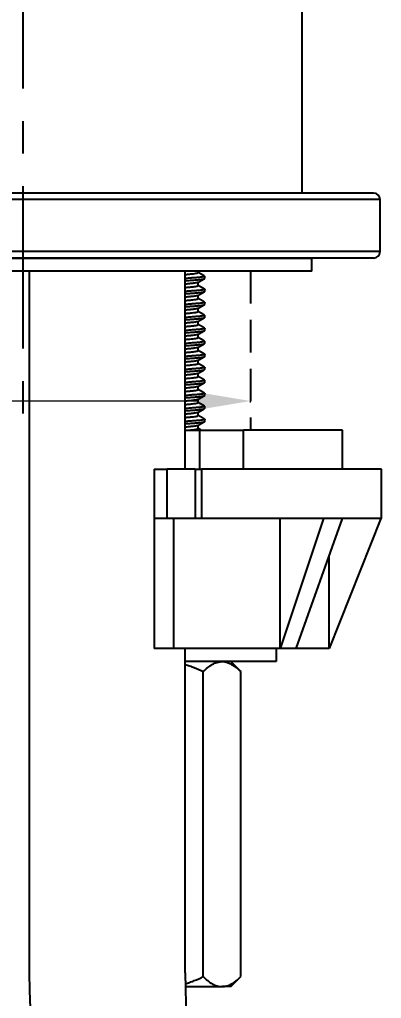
# Model space of a CAD drawing. Extents: x 0 to 790, y 0 to 579.
# Drawn here: x 202.8 to 230.7, y 216.6 to 291.9 of the extents above; entities that cross this region are included whole.
import ezdxf

# ---------------------------------------------------------------- set-up
doc = ezdxf.new("R2010")
doc.units = 0
doc.header["$LTSCALE"] = 10
doc.header["$MEASUREMENT"] = 0
doc.header["$PDMODE"] = 3
doc.header["$PDSIZE"] = -10
doc.linetypes.add('CENTER', pattern=[2, 1.25, -0.25, 0.25, -0.25])
doc.linetypes.add('HIDDEN', pattern=[0.375, 0.25, -0.125])
doc.layers.get('0').update_dxf_attribs({"linetype": 'CONTINUOUS'})
doc.layers.get('DEFPOINTS').update_dxf_attribs({"linetype": 'CONTINUOUS'})
doc.layers.add('1', color=7, linetype='CONTINUOUS')
doc.styles.add('Daelim Dimension', font='')
doc.styles.get('Daelim Dimension').set_extended_font_data('나눔고딕')
doc.dimstyles.new('DEFAULT', dxfattribs={"dimscale": 2, "dimtxt": 2, "dimasz": 2, "dimexe": 0, "dimexo": 2, "dimgap": 1, "dimtad": 1, "dimdec": 0, "dimzin": 9, "dimdsep": 46, "dimtxsty": 'Daelim Dimension', "dimcen": 0.5, "dimclrd": 5, "dimclre": 5, "dimclrt": 256, "dimadec": 1, "dimazin": 0, "dimtfac": 1, "dimtdec": 0, "dimtix": 1, "dimtmove": 0, "dimatfit": 3, "dimfxl": 1, "dimtolj": 1, "dimtzin": 1, "dimlwd": 9, "dimlwe": 9, "dimarcsym": 0})

# ---------------------------------------------------------------- blocks, each defined once
blk = doc.blocks.new('*D4')
at = {"color": 5, "lineweight": 9, "ltscale": 0.5, "transparency": 16777216}
for p, q in [((185.602, 262.542), (72.903, 262.542)), ((185.602, 262.418), (185.602, 262.542)), ((216.602, 262.542), (189.602, 262.542)), ((220.602, 262.418), (220.602, 262.542))]:
    blk.add_line(p, q, dxfattribs=at)
at = {"color": 5, "ltscale": 0.5, "transparency": 16777216}
for points in [[(189.602, 263.209), (189.602, 261.876), (185.602, 262.542)], [(216.602, 263.209), (216.602, 261.876), (220.602, 262.542)]]:
    blk.add_solid(points, dxfattribs=at)
at = {"layer": 'DEFPOINTS', "color": 0, "ltscale": 0.5, "transparency": 16777216}
for p in [(185.602, 266.418), (220.602, 266.418), (220.602, 262.542)]:
    blk.add_point(p, dxfattribs=at)
at = {"color": 7, "lineweight": -3, "ltscale": 0.5, "transparency": 16777216, "insert": (117.092, 271.18), "char_height": 10, "attachment_point": 5, "style": 'Daelim Dimension'}
blk.add_mtext('\\A1;설치구멍 %%C35', dxfattribs=at)

msp = doc.modelspace()

# ---------------------------------------------------------------- linework, layer by layer
at = {"lineweight": -3, "ltscale": 0.5}
msp.add_line((180.831, 273.532), (225.331, 273.532), dxfattribs=at)
at = {"color": 7, "linetype": 'HIDDEN', "lineweight": -3}
msp.add_line((220.602, 272.532), (220.602, 260.305), dxfattribs=at)
at = {"layer": '1', "color": 1, "linetype": 'CENTER', "lineweight": -3}
msp.add_line((203.081, 459.075), (203.081, 260.969), dxfattribs=at)
at = {"layer": '1', "color": 7, "linetype": 'Continuous', "lineweight": -3}
for p, q in [((224.581, 278.532), (224.581, 377.159)), ((230.581, 278.032), (175.581, 278.032)), ((230.081, 278.532), (176.081, 278.532)), ((230.581, 274.032), (230.581, 278.032)), ((230.581, 274.032), (175.581, 274.032)), ((230.081, 273.532), (176.081, 273.532)), ((225.331, 272.532), (225.331, 273.532)), ((225.331, 272.532), (180.831, 272.532)), ((203.581, 272.532), (203.581, 218.574)), ((215.581, 257.304), (215.581, 272.531)), ((216.581, 272.428), (216.581, 272.532)), ((217.081, 271.97), (217.081, 272.138)), ((216.581, 271.427), (216.581, 271.673)), ((217.081, 270.971), (217.081, 271.139)), ((216.581, 270.428), (216.581, 270.673)), ((216.581, 269.427), (216.581, 269.673)), ((217.081, 269.971), (217.081, 270.138)), ((217.081, 268.97), (217.081, 269.139)), ((216.581, 268.427), (216.581, 268.673)), ((217.081, 267.971), (217.081, 268.139)), ((216.581, 267.427), (216.581, 267.673)), ((216.581, 266.427), (216.581, 266.673)), ((217.081, 266.97), (217.081, 267.138)), ((217.081, 265.971), (217.081, 266.139)), ((216.581, 265.428), (216.581, 265.673)), ((217.081, 264.971), (217.081, 265.138)), ((216.581, 264.427), (216.581, 264.673)), ((216.581, 263.428), (216.581, 263.673)), ((217.081, 263.97), (217.081, 264.139)), ((217.081, 262.971), (217.081, 263.139)), ((216.581, 262.427), (216.581, 262.673)), ((217.081, 261.97), (217.081, 262.138)), ((216.581, 261.427), (216.581, 261.673)), ((216.581, 260.428), (216.581, 260.673)), ((217.081, 260.971), (217.081, 261.139)), ((215.581, 260.305), (216.681, 260.305)), ((216.681, 260.305), (220.058, 260.305)), ((216.681, 260.305), (216.681, 257.305)), ((227.681, 260.305), (220.058, 260.305)), ((220.058, 257.305), (220.058, 260.305)), ((227.681, 257.305), (227.681, 260.305)), ((213.181, 257.305), (214.181, 257.305)), ((213.181, 257.305), (213.181, 253.505)), ((216.343, 257.305), (214.181, 257.305)), ((214.181, 253.505), (214.181, 257.305)), ((216.343, 257.305), (216.84, 257.305)), ((216.343, 257.305), (216.343, 253.505)), ((230.681, 257.305), (216.84, 257.305)), ((216.84, 257.305), (216.84, 253.505)), ((230.681, 253.505), (230.681, 257.305)), ((213.181, 253.505), (213.181, 243.505)), ((214.181, 253.505), (213.181, 253.505)), ((216.343, 253.505), (214.181, 253.505)), ((214.67, 253.505), (214.67, 243.505)), ((216.84, 253.505), (216.343, 253.505)), ((226.211, 253.505), (216.84, 253.505)), ((222.879, 243.505), (222.879, 253.505)), ((226.212, 253.502), (222.879, 243.505)), ((224.129, 243.505), (227.694, 253.505)), ((227.694, 253.505), (226.231, 253.505)), ((230.641, 253.503), (226.647, 243.505)), ((230.64, 253.505), (227.694, 253.505)), ((230.642, 253.505), (230.64, 253.5)), ((230.681, 253.505), (230.642, 253.505)), ((226.647, 243.505), (226.647, 250.569)), ((214.67, 243.505), (213.181, 243.505)), ((222.879, 243.505), (214.67, 243.505)), ((215.581, 218.574), (215.581, 243.506)), ((222.581, 243.505), (222.581, 242.505)), ((224.129, 243.505), (222.879, 243.505)), ((226.647, 243.505), (224.129, 243.505)), ((222.581, 242.505), (215.58, 242.505)), ((219.854, 241.731), (219.081, 242.505)), ((216.967, 218.278), (216.967, 241.731)), ((219.854, 218.278), (219.854, 241.731)), ((203.581, 218.574), (203.581, 218.547)), ((219.081, 217.505), (219.854, 218.278)), ((215.581, 217.505), (218.411, 217.505)), ((219.081, 217.505), (218.411, 217.505))]:
    msp.add_line(p, q, dxfattribs=at)
for centre, radius, start, end in [((230.081, 278.032), 0.5, 0, 90), ((230.081, 274.032), 0.5, 270, 0), ((280.179, 218.772), 76.598, 180.14846, 212.51241), ((281.085, 218.777), 65.504, 180.17727, 213.6165)]:
    msp.add_arc(centre, radius, start, end, dxfattribs=at)
msp.add_ellipse((203.319, 185.166), major_axis=(24.504, 68.296), ratio=0.178194, start_param=0.117224, end_param=0.118569, dxfattribs=at)
for points, knots in [([(215.585, 271.805), (215.587, 271.806), (215.589, 271.806), (215.626, 271.808), (215.661, 271.81), (215.729, 271.814), (215.83, 271.82), (215.991, 271.83), (216.11, 271.839), (216.225, 271.847), (216.281, 271.851), (216.361, 271.858), (216.387, 271.86), (216.425, 271.864), (216.438, 271.865), (216.463, 271.867), (216.524, 271.873), (216.581, 271.878), (216.709, 271.891), (216.783, 271.9), (216.861, 271.911), (216.876, 271.913), (216.904, 271.917), (216.918, 271.919), (216.956, 271.926), (216.978, 271.93), (217.032, 271.941), (217.056, 271.949), (217.069, 271.956)], [0, 0, 0, 0, 0.002688, 0.002688, 0.044691, 0.044691, 0.086693, 0.170699, 0.254704, 0.254704, 0.338709, 0.338709, 0.380712, 0.380712, 0.401713, 0.401713, 0.422715, 0.50672, 0.50672, 0.67473, 0.67473, 0.716733, 0.716733, 0.758736, 0.758736, 0.842741, 0.842741, 1, 1, 1, 1]), ([(215.6, 272.281), (215.626, 272.283), (215.652, 272.285), (215.729, 272.292), (215.78, 272.296), (215.853, 272.303), (215.877, 272.305), (215.924, 272.309), (215.947, 272.311), (216.06, 272.322), (216.14, 272.33), (216.282, 272.347), (216.344, 272.356), (216.409, 272.367), (216.421, 272.369), (216.444, 272.373), (216.455, 272.375), (216.486, 272.382), (216.504, 272.387), (216.549, 272.4), (216.568, 272.409), (216.578, 272.42), (216.58, 272.423), (216.58, 272.426), (216.581, 272.426), (216.581, 272.427)], [0, 0, 0, 0, 0.043104, 0.043104, 0.132902, 0.132902, 0.177802, 0.177802, 0.222701, 0.222701, 0.402299, 0.402299, 0.581897, 0.581897, 0.626796, 0.626796, 0.671696, 0.671696, 0.761494, 0.761494, 0.941092, 0.941092, 0.985992, 0.985992, 1, 1, 1, 1]), ([(217.081, 272.139), (217.08, 272.131), (217.069, 272.123), (217.041, 272.112), (217.034, 272.11), (217.019, 272.105), (217.01, 272.103), (216.982, 272.096), (216.961, 272.092), (216.887, 272.079), (216.825, 272.07), (216.734, 272.06), (216.715, 272.058), (216.675, 272.054), (216.654, 272.051), (216.59, 272.045), (216.545, 272.041), (216.402, 272.029), (216.297, 272.021), (216.154, 272.01), (216.124, 272.008), (216.064, 272.004), (216.034, 272.001), (215.94, 271.995), (215.876, 271.99), (215.742, 271.981), (215.672, 271.976), (215.6, 271.972)], [0, 0, 0, 0, 0.141792, 0.141792, 0.18066, 0.18066, 0.219528, 0.219528, 0.297265, 0.297265, 0.452737, 0.452737, 0.491605, 0.491605, 0.530473, 0.530473, 0.60821, 0.60821, 0.763682, 0.763682, 0.80255, 0.80255, 0.841418, 0.841418, 0.919154, 0.919154, 1, 1, 1, 1]), ([(216.567, 271.665), (216.558, 271.66), (216.544, 271.654), (216.517, 271.646), (216.509, 271.644), (216.492, 271.64), (216.483, 271.638), (216.453, 271.632), (216.431, 271.627), (216.356, 271.615), (216.295, 271.606), (216.207, 271.595), (216.189, 271.592), (216.151, 271.588), (216.131, 271.586), (216.072, 271.579), (215.988, 271.57), (215.849, 271.556), (215.749, 271.548), (215.67, 271.542), (215.643, 271.539), (215.604, 271.536), (215.592, 271.535), (215.58, 271.535)], [0, 0, 0, 0, 0.132167, 0.132167, 0.181928, 0.181928, 0.231689, 0.231689, 0.331211, 0.331211, 0.530256, 0.530256, 0.580017, 0.580017, 0.629778, 0.629778, 0.7293, 0.828822, 0.928344, 0.928344, 0.978105, 0.978105, 1, 1, 1, 1]), ([(217.071, 271.152), (217.077, 271.148), (217.08, 271.145), (217.081, 271.139), (217.081, 271.137), (217.078, 271.132), (217.076, 271.13), (217.068, 271.124), (217.059, 271.119), (217.024, 271.106), (216.987, 271.097), (216.925, 271.086), (216.912, 271.083), (216.884, 271.079), (216.87, 271.077), (216.824, 271.07), (216.79, 271.066), (216.681, 271.054), (216.597, 271.046), (216.477, 271.035), (216.453, 271.033), (216.402, 271.029), (216.324, 271.023), (216.242, 271.017), (216.07, 271.004), (215.947, 270.995), (215.783, 270.984), (215.749, 270.982), (215.681, 270.977), (215.647, 270.975), (215.604, 270.972), (215.595, 270.972), (215.587, 270.971)], [0, 0, 0, 0, 0.059633, 0.059633, 0.09547, 0.09547, 0.131307, 0.131307, 0.202982, 0.202982, 0.34633, 0.34633, 0.382167, 0.382167, 0.418004, 0.418004, 0.489679, 0.489679, 0.633027, 0.633027, 0.668865, 0.668865, 0.704702, 0.776376, 0.776376, 0.919725, 0.919725, 0.955562, 0.955562, 0.991399, 0.991399, 1, 1, 1, 1]), ([(215.59, 271.28), (215.605, 271.281), (215.648, 271.285), (215.689, 271.288), (215.741, 271.293), (215.766, 271.295), (215.891, 271.306), (215.982, 271.315), (216.106, 271.327), (216.165, 271.333), (216.219, 271.34), (216.254, 271.344), (216.271, 271.346), (216.351, 271.357), (216.405, 271.365), (216.471, 271.379), (216.499, 271.385), (216.522, 271.392), (216.536, 271.397), (216.542, 271.399), (216.57, 271.41), (216.581, 271.419), (216.581, 271.428)], [0, 0, 0, 0, 0.024858, 0.069247, 0.069247, 0.113637, 0.113637, 0.291194, 0.291194, 0.379972, 0.424362, 0.424362, 0.468751, 0.468751, 0.646308, 0.646308, 0.735087, 0.779476, 0.779476, 0.823865, 0.823865, 1, 1, 1, 1]), ([(215.587, 270.806), (215.59, 270.806), (215.593, 270.806), (215.735, 270.814), (215.867, 270.822), (216.022, 270.833), (216.052, 270.835), (216.113, 270.839), (216.142, 270.841), (216.23, 270.847), (216.285, 270.852), (216.444, 270.865), (216.54, 270.874), (216.668, 270.887), (216.708, 270.892), (216.764, 270.898), (216.782, 270.9), (216.816, 270.905), (216.832, 270.907), (216.91, 270.918), (216.96, 270.926), (217.016, 270.938), (217.032, 270.942), (217.051, 270.948), (217.056, 270.95), (217.066, 270.954), (217.069, 270.956), (217.078, 270.962), (217.08, 270.966), (217.081, 270.969)], [0, 0, 0, 0, 0.003713, 0.003713, 0.158416, 0.158416, 0.197091, 0.197091, 0.235767, 0.235767, 0.313118, 0.313118, 0.467821, 0.467821, 0.545172, 0.545172, 0.583848, 0.583848, 0.622524, 0.622524, 0.777226, 0.777226, 0.854577, 0.854577, 0.893253, 0.893253, 0.931929, 0.931929, 1, 1, 1, 1]), ([(216.563, 270.663), (216.559, 270.661), (216.554, 270.658), (216.526, 270.648), (216.493, 270.64), (216.438, 270.629), (216.426, 270.627), (216.402, 270.622), (216.389, 270.62), (216.348, 270.614), (216.318, 270.609), (216.222, 270.596), (216.148, 270.587), (216.044, 270.576), (216.023, 270.574), (215.979, 270.569), (215.956, 270.567), (215.887, 270.56), (215.839, 270.556), (215.726, 270.546), (215.661, 270.541), (215.592, 270.535)], [0, 0, 0, 0, 0.053923, 0.053923, 0.258171, 0.258171, 0.309233, 0.309233, 0.360295, 0.360295, 0.462419, 0.462419, 0.666667, 0.666667, 0.717729, 0.717729, 0.768791, 0.768791, 0.870915, 0.870915, 1, 1, 1, 1]), ([(215.593, 270.28), (215.594, 270.28), (215.594, 270.28), (215.704, 270.29), (215.805, 270.298), (215.945, 270.311), (215.99, 270.316), (216.054, 270.322), (216.075, 270.324), (216.116, 270.328), (216.136, 270.33), (216.231, 270.341), (216.297, 270.349), (216.382, 270.362), (216.408, 270.366), (216.443, 270.373), (216.454, 270.375), (216.475, 270.38), (216.484, 270.382), (216.529, 270.393), (216.554, 270.402), (216.575, 270.416), (216.579, 270.42), (216.581, 270.426), (216.581, 270.427), (216.581, 270.428)], [0, 0, 0, 0, 0.001421, 0.001421, 0.178977, 0.178977, 0.267756, 0.267756, 0.312145, 0.312145, 0.356534, 0.356534, 0.534091, 0.534091, 0.62287, 0.62287, 0.667259, 0.667259, 0.711648, 0.711648, 0.889205, 0.889205, 0.977983, 0.977983, 1, 1, 1, 1]), ([(215.586, 269.805), (215.59, 269.806), (215.595, 269.806), (215.669, 269.81), (215.736, 269.814), (215.836, 269.821), (215.869, 269.823), (215.933, 269.827), (216.028, 269.833), (216.118, 269.839), (216.232, 269.848), (216.288, 269.852), (216.393, 269.861), (216.444, 269.865), (216.504, 269.871), (216.516, 269.872), (216.539, 269.874), (216.551, 269.875), (216.585, 269.879), (216.607, 269.881), (216.714, 269.892), (216.787, 269.901), (216.88, 269.913), (216.908, 269.918), (216.945, 269.924), (216.957, 269.926), (216.979, 269.93), (216.989, 269.932), (217.033, 269.942), (217.057, 269.949), (217.07, 269.957)], [0, 0, 0, 0, 0.005376, 0.005376, 0.089382, 0.089382, 0.131385, 0.131385, 0.173387, 0.257393, 0.257393, 0.341398, 0.341398, 0.425404, 0.425404, 0.446405, 0.446405, 0.467407, 0.467407, 0.509409, 0.509409, 0.67742, 0.67742, 0.761426, 0.761426, 0.803429, 0.803429, 0.845431, 0.845431, 1, 1, 1, 1]), ([(217.081, 270.139), (217.081, 270.135), (217.078, 270.132), (217.071, 270.126), (217.068, 270.124), (217.059, 270.119), (217.054, 270.117), (217.024, 270.106), (216.988, 270.097), (216.915, 270.084), (216.887, 270.079), (216.842, 270.073), (216.826, 270.071), (216.792, 270.067), (216.774, 270.064), (216.682, 270.054), (216.598, 270.046), (216.409, 270.03), (216.304, 270.021), (216.16, 270.011), (216.13, 270.008), (216.07, 270.004), (215.979, 269.997), (215.884, 269.991), (215.744, 269.981), (215.668, 269.976), (215.589, 269.971)], [0, 0, 0, 0, 0.061264, 0.061264, 0.09994, 0.09994, 0.138616, 0.138616, 0.293318, 0.293318, 0.37067, 0.37067, 0.409345, 0.409345, 0.448021, 0.448021, 0.602724, 0.602724, 0.757426, 0.757426, 0.796102, 0.796102, 0.834778, 0.912129, 0.912129, 1, 1, 1, 1]), ([(216.568, 269.665), (216.567, 269.665), (216.566, 269.664), (216.561, 269.662), (216.557, 269.66), (216.546, 269.655), (216.54, 269.653), (216.52, 269.647), (216.505, 269.643), (216.449, 269.63), (216.401, 269.622), (216.328, 269.611), (216.313, 269.609), (216.281, 269.604), (216.265, 269.602), (216.213, 269.595), (216.177, 269.591), (216.061, 269.577), (215.974, 269.568), (215.856, 269.557), (215.831, 269.555), (215.782, 269.551), (215.756, 269.549), (215.685, 269.543), (215.639, 269.539), (215.592, 269.535)], [0, 0, 0, 0, 0.011219, 0.011219, 0.061299, 0.061299, 0.111379, 0.111379, 0.211539, 0.211539, 0.41186, 0.41186, 0.46194, 0.46194, 0.51202, 0.51202, 0.61218, 0.61218, 0.8125, 0.8125, 0.86258, 0.86258, 0.91266, 0.91266, 1, 1, 1, 1]), ([(217.081, 269.139), (217.08, 269.131), (217.07, 269.123), (217.037, 269.111), (217.022, 269.106), (216.995, 269.099), (216.985, 269.097), (216.964, 269.093), (216.952, 269.09), (216.891, 269.079), (216.831, 269.071), (216.722, 269.058), (216.683, 269.054), (216.62, 269.048), (216.598, 269.046), (216.553, 269.042), (216.53, 269.04), (216.411, 269.03), (216.306, 269.022), (216.135, 269.009), (216.076, 269.004), (215.983, 268.998), (215.936, 268.994), (215.888, 268.991), (215.855, 268.989), (215.839, 268.988), (215.746, 268.981), (215.668, 268.976), (215.588, 268.971)], [0, 0, 0, 0, 0.137377, 0.137377, 0.214729, 0.214729, 0.253404, 0.253404, 0.29208, 0.29208, 0.446783, 0.446783, 0.524134, 0.524134, 0.56281, 0.56281, 0.601486, 0.601486, 0.756188, 0.756188, 0.83354, 0.83354, 0.872215, 0.891553, 0.891553, 0.910891, 0.910891, 1, 1, 1, 1]), ([(215.588, 268.806), (215.593, 268.806), (215.599, 268.806), (215.744, 268.815), (215.875, 268.823), (216.06, 268.835), (216.12, 268.839), (216.206, 268.846), (216.235, 268.848), (216.29, 268.852), (216.318, 268.854), (216.451, 268.866), (216.546, 268.875), (216.672, 268.888), (216.712, 268.892), (216.767, 268.899), (216.794, 268.902), (216.819, 268.905), (216.835, 268.907), (216.843, 268.908), (216.913, 268.918), (216.963, 268.926), (217.037, 268.942), (217.061, 268.95), (217.076, 268.961), (217.078, 268.963), (217.08, 268.966), (217.081, 268.968), (217.081, 268.969)], [0, 0, 0, 0, 0.006188, 0.006188, 0.160891, 0.160891, 0.238242, 0.238242, 0.276918, 0.276918, 0.315593, 0.315593, 0.470296, 0.470296, 0.547647, 0.547647, 0.586323, 0.605661, 0.605661, 0.624999, 0.624999, 0.779701, 0.779701, 0.934404, 0.934404, 0.97308, 0.97308, 1, 1, 1, 1]), ([(215.593, 269.28), (215.633, 269.284), (215.673, 269.287), (215.738, 269.293), (215.764, 269.295), (215.814, 269.299), (215.838, 269.302), (215.911, 269.308), (215.956, 269.312), (216.087, 269.325), (216.166, 269.333), (216.252, 269.344), (216.269, 269.346), (216.301, 269.35), (216.317, 269.352), (216.362, 269.359), (216.389, 269.363), (216.462, 269.376), (216.501, 269.385), (216.542, 269.399), (216.554, 269.403), (216.57, 269.412), (216.576, 269.417), (216.58, 269.423), (216.581, 269.425), (216.581, 269.427)], [0, 0, 0, 0, 0.067143, 0.067143, 0.111786, 0.111786, 0.156429, 0.156429, 0.245715, 0.245715, 0.424286, 0.424286, 0.468929, 0.468929, 0.513572, 0.513572, 0.602858, 0.602858, 0.78143, 0.78143, 0.870716, 0.870716, 0.960002, 0.960002, 1, 1, 1, 1]), ([(215.574, 268.279), (215.58, 268.279), (215.586, 268.28), (215.62, 268.283), (215.647, 268.285), (215.726, 268.292), (215.776, 268.296), (215.922, 268.309), (216.012, 268.317), (216.114, 268.328), (216.133, 268.33), (216.172, 268.334), (216.19, 268.336), (216.244, 268.343), (216.278, 268.347), (216.37, 268.36), (216.422, 268.368), (216.474, 268.379), (216.483, 268.382), (216.502, 268.386), (216.51, 268.388), (216.533, 268.395), (216.545, 268.4), (216.572, 268.412), (216.58, 268.42), (216.581, 268.427)], [0, 0, 0, 0, 0.01024, 0.01024, 0.054378, 0.054378, 0.142655, 0.142655, 0.319209, 0.319209, 0.363347, 0.363347, 0.407485, 0.407485, 0.495762, 0.495762, 0.672316, 0.672316, 0.716454, 0.716454, 0.760592, 0.760592, 0.848869, 0.848869, 1, 1, 1, 1]), ([(217.081, 268.139), (217.081, 268.136), (217.079, 268.132), (217.069, 268.124), (217.061, 268.12), (217.026, 268.106), (216.99, 268.097), (216.918, 268.084), (216.891, 268.08), (216.845, 268.073), (216.829, 268.071), (216.795, 268.067), (216.778, 268.065), (216.687, 268.054), (216.604, 268.046), (216.462, 268.034), (216.413, 268.03), (216.347, 268.025), (216.333, 268.024), (216.306, 268.022), (216.293, 268.021), (216.251, 268.017), (216.223, 268.015), (216.08, 268.005), (215.957, 267.996), (215.762, 267.982), (215.695, 267.978), (215.609, 267.972), (215.593, 267.971), (215.577, 267.97)], [0, 0, 0, 0, 0.058495, 0.058495, 0.135466, 0.135466, 0.289407, 0.289407, 0.366378, 0.366378, 0.404863, 0.404863, 0.443348, 0.443348, 0.59729, 0.59729, 0.67426, 0.67426, 0.693503, 0.693503, 0.712745, 0.712745, 0.751231, 0.751231, 0.905172, 0.905172, 0.982143, 0.982143, 1, 1, 1, 1]), ([(216.562, 268.662), (216.551, 268.657), (216.537, 268.652), (216.51, 268.644), (216.501, 268.642), (216.483, 268.638), (216.474, 268.636), (216.442, 268.63), (216.419, 268.625), (216.341, 268.612), (216.279, 268.604), (216.172, 268.59), (216.133, 268.586), (216.072, 268.579), (216.051, 268.577), (216.008, 268.572), (215.986, 268.57), (215.918, 268.563), (215.871, 268.559), (215.774, 268.55), (215.696, 268.544), (215.613, 268.537), (215.583, 268.535)], [0, 0, 0, 0, 0.127452, 0.127452, 0.178514, 0.178514, 0.229576, 0.229576, 0.3317, 0.3317, 0.535948, 0.535948, 0.638072, 0.638072, 0.689135, 0.689135, 0.740197, 0.740197, 0.842321, 0.842321, 0.944445, 1, 1, 1, 1]), ([(216.568, 267.665), (216.565, 267.664), (216.562, 267.662), (216.553, 267.658), (216.548, 267.656), (216.518, 267.646), (216.484, 267.637), (216.415, 267.625), (216.39, 267.62), (216.348, 267.614), (216.333, 267.612), (216.302, 267.607), (216.286, 267.605), (216.204, 267.594), (216.129, 267.585), (216.002, 267.571), (215.958, 267.567), (215.888, 267.56), (215.864, 267.558), (215.815, 267.554), (215.79, 267.551), (215.709, 267.545), (215.652, 267.54), (215.593, 267.536)], [0, 0, 0, 0, 0.039667, 0.039667, 0.089747, 0.089747, 0.290067, 0.290067, 0.390227, 0.390227, 0.440307, 0.440307, 0.490387, 0.490387, 0.690707, 0.690707, 0.790867, 0.790867, 0.840947, 0.840947, 0.891027, 0.891027, 1, 1, 1, 1]), ([(215.596, 267.281), (215.608, 267.282), (215.62, 267.283), (215.738, 267.293), (215.838, 267.301), (216.023, 267.319), (216.106, 267.327), (216.254, 267.344), (216.318, 267.352), (216.387, 267.363), (216.4, 267.365), (216.425, 267.369), (216.436, 267.372), (216.469, 267.378), (216.489, 267.383), (216.538, 267.396), (216.561, 267.405), (216.575, 267.417), (216.577, 267.419), (216.58, 267.423), (216.581, 267.425), (216.581, 267.427)], [0, 0, 0, 0, 0.02, 0.02, 0.198572, 0.198572, 0.377144, 0.377144, 0.555716, 0.555716, 0.600359, 0.600359, 0.645002, 0.645002, 0.734288, 0.734288, 0.91286, 0.91286, 0.957503, 0.957503, 1, 1, 1, 1]), ([(215.601, 267.806), (215.603, 267.807), (215.606, 267.807), (215.746, 267.815), (215.877, 267.823), (216.065, 267.835), (216.125, 267.84), (216.24, 267.848), (216.294, 267.853), (216.452, 267.866), (216.547, 267.875), (216.654, 267.886), (216.675, 267.888), (216.714, 267.892), (216.733, 267.895), (216.789, 267.901), (216.822, 267.906), (216.914, 267.918), (216.964, 267.926), (217.005, 267.936), (217.01, 267.937), (217.018, 267.939), (217.022, 267.94), (217.034, 267.943), (217.041, 267.945), (217.057, 267.95), (217.064, 267.953), (217.07, 267.957)], [0, 0, 0, 0, 0.002702, 0.002702, 0.171621, 0.171621, 0.25608, 0.25608, 0.340539, 0.340539, 0.509458, 0.509458, 0.551687, 0.551687, 0.593917, 0.593917, 0.678376, 0.678376, 0.847295, 0.847295, 0.868409, 0.868409, 0.889524, 0.889524, 0.931754, 0.931754, 1, 1, 1, 1]), ([(216.564, 266.663), (216.563, 266.663), (216.562, 266.662), (216.553, 266.658), (216.541, 266.654), (216.52, 266.647), (216.512, 266.645), (216.495, 266.641), (216.486, 266.639), (216.437, 266.628), (216.388, 266.62), (216.298, 266.607), (216.25, 266.6), (216.196, 266.593), (216.158, 266.589), (216.139, 266.586), (216.039, 266.575), (215.952, 266.566), (215.808, 266.553), (215.733, 266.547), (215.653, 266.54), (215.609, 266.537), (215.591, 266.535), (215.573, 266.534)], [0, 0, 0, 0, 0.00968, 0.00968, 0.110486, 0.110486, 0.160889, 0.160889, 0.211292, 0.211292, 0.412905, 0.412905, 0.513711, 0.564114, 0.564114, 0.614517, 0.614517, 0.81613, 0.81613, 0.916936, 0.967339, 0.967339, 1, 1, 1, 1]), ([(215.588, 266.806), (215.596, 266.806), (215.604, 266.807), (215.646, 266.809), (215.681, 266.811), (215.749, 266.815), (215.849, 266.821), (216.008, 266.832), (216.127, 266.84), (216.242, 266.848), (216.297, 266.853), (216.376, 266.859), (216.402, 266.862), (216.452, 266.866), (216.477, 266.868), (216.549, 266.875), (216.594, 266.879), (216.72, 266.893), (216.793, 266.901), (216.87, 266.912), (216.884, 266.914), (216.912, 266.918), (216.925, 266.92), (216.962, 266.927), (216.984, 266.931), (217.031, 266.941), (217.052, 266.948), (217.065, 266.954)], [0, 0, 0, 0, 0.009563, 0.009563, 0.052254, 0.052254, 0.094945, 0.180328, 0.26571, 0.26571, 0.351093, 0.351093, 0.393784, 0.393784, 0.436475, 0.436475, 0.521858, 0.521858, 0.692623, 0.692623, 0.735314, 0.735314, 0.778005, 0.778005, 0.863388, 0.863388, 1, 1, 1, 1]), ([(217.081, 267.139), (217.08, 267.131), (217.07, 267.124), (217.045, 267.113), (217.038, 267.111), (217.023, 267.107), (217.015, 267.104), (216.988, 267.098), (216.967, 267.093), (216.895, 267.08), (216.835, 267.071), (216.745, 267.061), (216.716, 267.058), (216.687, 267.055), (216.666, 267.053), (216.656, 267.052), (216.603, 267.046), (216.559, 267.042), (216.417, 267.03), (216.313, 267.022), (216.142, 267.009), (216.083, 267.005), (215.99, 266.998), (215.958, 266.996), (215.895, 266.991), (215.862, 266.989), (215.752, 266.982), (215.672, 266.976), (215.59, 266.971)], [0, 0, 0, 0, 0.1349, 0.1349, 0.173576, 0.173576, 0.212252, 0.212252, 0.289603, 0.289603, 0.444306, 0.444306, 0.482982, 0.50232, 0.50232, 0.521658, 0.521658, 0.59901, 0.59901, 0.753713, 0.753713, 0.831064, 0.831064, 0.86974, 0.86974, 0.908416, 0.908416, 1, 1, 1, 1]), ([(217.071, 266.152), (217.076, 266.149), (217.079, 266.146), (217.081, 266.14), (217.081, 266.138), (217.079, 266.134), (217.078, 266.131), (217.07, 266.125), (217.062, 266.12), (217.028, 266.107), (216.993, 266.098), (216.939, 266.088), (216.933, 266.087), (216.92, 266.085), (216.913, 266.084), (216.893, 266.08), (216.878, 266.078), (216.833, 266.072), (216.8, 266.067), (216.692, 266.055), (216.61, 266.047), (216.492, 266.037), (216.467, 266.035), (216.417, 266.03), (216.391, 266.028), (216.313, 266.022), (216.258, 266.018), (216.088, 266.005), (215.966, 265.996), (215.802, 265.985), (215.769, 265.983), (215.701, 265.978), (215.667, 265.976), (215.614, 265.973), (215.596, 265.972), (215.577, 265.97)], [0, 0, 0, 0, 0.053653, 0.053653, 0.089326, 0.089326, 0.125, 0.125, 0.196347, 0.196347, 0.339041, 0.339041, 0.356878, 0.356878, 0.374714, 0.374714, 0.410388, 0.410388, 0.481735, 0.481735, 0.624429, 0.624429, 0.660103, 0.660103, 0.695776, 0.695776, 0.767123, 0.767123, 0.909817, 0.909817, 0.945491, 0.945491, 0.981164, 0.981164, 1, 1, 1, 1]), ([(215.586, 266.28), (215.587, 266.28), (215.616, 266.282), (215.644, 266.285), (215.697, 266.289), (215.723, 266.291), (215.851, 266.303), (215.944, 266.311), (216.072, 266.324), (216.132, 266.33), (216.188, 266.336), (216.225, 266.34), (216.242, 266.342), (216.326, 266.353), (216.383, 266.362), (216.453, 266.375), (216.484, 266.381), (216.509, 266.388), (216.524, 266.393), (216.531, 266.395), (216.563, 266.406), (216.577, 266.416), (216.58, 266.425), (216.581, 266.426), (216.581, 266.427)], [0, 0, 0, 0, 0.002131, 0.04652, 0.04652, 0.090909, 0.090909, 0.268466, 0.268466, 0.357244, 0.401633, 0.401633, 0.446022, 0.446022, 0.623579, 0.623579, 0.712358, 0.756747, 0.756747, 0.801136, 0.801136, 0.978693, 0.978693, 1, 1, 1, 1]), ([(215.59, 265.806), (215.599, 265.806), (215.608, 265.807), (215.755, 265.815), (215.885, 265.824), (216.04, 265.834), (216.07, 265.836), (216.13, 265.84), (216.16, 265.842), (216.246, 265.849), (216.301, 265.853), (216.458, 265.866), (216.553, 265.875), (216.679, 265.889), (216.719, 265.893), (216.792, 265.902), (216.826, 265.906), (216.918, 265.919), (216.966, 265.927), (217.021, 265.939), (217.036, 265.943), (217.054, 265.949), (217.059, 265.951), (217.068, 265.955), (217.071, 265.957), (217.078, 265.963), (217.081, 265.966), (217.081, 265.97)], [0, 0, 0, 0, 0.009901, 0.009901, 0.164604, 0.164604, 0.203279, 0.203279, 0.241955, 0.241955, 0.319307, 0.319307, 0.474009, 0.474009, 0.551361, 0.551361, 0.628712, 0.628712, 0.783415, 0.783415, 0.860766, 0.860766, 0.899442, 0.899442, 0.938117, 0.938117, 1, 1, 1, 1]), ([(217.081, 265.139), (217.081, 265.136), (217.079, 265.133), (217.073, 265.127), (217.068, 265.124), (217.062, 265.121), (217.057, 265.118), (217.054, 265.117), (217.029, 265.107), (216.958, 265.089), (216.839, 265.072), (216.749, 265.061), (216.73, 265.059), (216.691, 265.055), (216.63, 265.049), (216.564, 265.043), (216.424, 265.031), (216.32, 265.023), (216.177, 265.012), (216.148, 265.01), (216.088, 265.005), (215.998, 264.999), (215.903, 264.992), (215.759, 264.982), (215.677, 264.977), (215.593, 264.971)], [0, 0, 0, 0, 0.055073, 0.055073, 0.093749, 0.113087, 0.113087, 0.132424, 0.132424, 0.287128, 0.441831, 0.441831, 0.480507, 0.480507, 0.519182, 0.596534, 0.596534, 0.751237, 0.751237, 0.789913, 0.789913, 0.828589, 0.90594, 0.90594, 1, 1, 1, 1]), ([(216.568, 265.665), (216.556, 265.658), (216.537, 265.651), (216.493, 265.64), (216.475, 265.636), (216.442, 265.63), (216.431, 265.628), (216.406, 265.623), (216.394, 265.621), (216.326, 265.61), (216.262, 265.601), (216.153, 265.588), (216.094, 265.581), (216.031, 265.574), (215.987, 265.57), (215.964, 265.568), (215.849, 265.556), (215.75, 265.548), (215.628, 265.538), (215.612, 265.537), (215.595, 265.536)], [0, 0, 0, 0, 0.168272, 0.168272, 0.268432, 0.268432, 0.318512, 0.318512, 0.368592, 0.368592, 0.568912, 0.568912, 0.669072, 0.719152, 0.719152, 0.769232, 0.769232, 0.969552, 0.969552, 1, 1, 1, 1]), ([(215.598, 265.281), (215.69, 265.288), (215.777, 265.296), (215.906, 265.308), (215.952, 265.312), (216.018, 265.318), (216.039, 265.32), (216.081, 265.325), (216.102, 265.327), (216.2, 265.337), (216.27, 265.345), (216.359, 265.358), (216.386, 265.363), (216.423, 265.369), (216.435, 265.371), (216.457, 265.376), (216.468, 265.378), (216.516, 265.389), (216.544, 265.398), (216.57, 265.412), (216.575, 265.416), (216.58, 265.423), (216.581, 265.425), (216.581, 265.428), (216.581, 265.428), (216.581, 265.428)], [0, 0, 0, 0, 0.151429, 0.151429, 0.240715, 0.240715, 0.285358, 0.285358, 0.330001, 0.330001, 0.508573, 0.508573, 0.597859, 0.597859, 0.642502, 0.642502, 0.687145, 0.687145, 0.865716, 0.865716, 0.955002, 0.955002, 0.999645, 0.999645, 1, 1, 1, 1]), ([(216.565, 264.664), (216.562, 264.662), (216.558, 264.66), (216.548, 264.656), (216.543, 264.654), (216.51, 264.644), (216.474, 264.635), (216.379, 264.618), (216.322, 264.61), (216.237, 264.598), (216.219, 264.596), (216.183, 264.592), (216.164, 264.589), (216.106, 264.583), (216.066, 264.578), (215.937, 264.565), (215.843, 264.556), (215.714, 264.545), (215.688, 264.543), (215.636, 264.539), (215.61, 264.537), (215.584, 264.535)], [0, 0, 0, 0, 0.044761, 0.044761, 0.095164, 0.095164, 0.296776, 0.296776, 0.498389, 0.498389, 0.548792, 0.548792, 0.599195, 0.599195, 0.700001, 0.700001, 0.901614, 0.901614, 0.952017, 0.952017, 1, 1, 1, 1]), ([(215.589, 264.806), (215.599, 264.806), (215.609, 264.807), (215.688, 264.812), (215.756, 264.816), (215.855, 264.822), (215.888, 264.824), (215.952, 264.828), (216.046, 264.834), (216.135, 264.84), (216.249, 264.849), (216.358, 264.858), (216.458, 264.866), (216.53, 264.873), (216.553, 264.875), (216.598, 264.88), (216.62, 264.882), (216.725, 264.893), (216.797, 264.902), (216.888, 264.915), (216.916, 264.919), (216.952, 264.925), (216.964, 264.927), (216.985, 264.931), (216.995, 264.933), (217.034, 264.942), (217.055, 264.948), (217.067, 264.955)], [0, 0, 0, 0, 0.012228, 0.012228, 0.097147, 0.097147, 0.139606, 0.139606, 0.182065, 0.266983, 0.266983, 0.351902, 0.43682, 0.43682, 0.479279, 0.479279, 0.521739, 0.521739, 0.691576, 0.691576, 0.776494, 0.776494, 0.818953, 0.818953, 0.861412, 0.861412, 1, 1, 1, 1]), ([(215.598, 264.281), (215.622, 264.283), (215.645, 264.285), (215.694, 264.289), (215.72, 264.291), (215.771, 264.296), (215.796, 264.298), (215.87, 264.304), (215.917, 264.309), (216.052, 264.321), (216.133, 264.33), (216.223, 264.34), (216.24, 264.342), (216.274, 264.346), (216.29, 264.349), (216.337, 264.355), (216.366, 264.359), (216.444, 264.372), (216.485, 264.381), (216.531, 264.395), (216.544, 264.399), (216.559, 264.406), (216.563, 264.409), (216.571, 264.413), (216.573, 264.415), (216.579, 264.421), (216.581, 264.424), (216.581, 264.428)], [0, 0, 0, 0, 0.038571, 0.038571, 0.083214, 0.083214, 0.127857, 0.127857, 0.217142, 0.217142, 0.395713, 0.395713, 0.440356, 0.440356, 0.484999, 0.484999, 0.574284, 0.574284, 0.752855, 0.752855, 0.84214, 0.84214, 0.886783, 0.886783, 0.931426, 0.931426, 1, 1, 1, 1]), ([(215.578, 263.805), (215.594, 263.806), (215.609, 263.807), (215.763, 263.816), (215.894, 263.824), (216.078, 263.836), (216.137, 263.841), (216.223, 263.847), (216.251, 263.849), (216.306, 263.854), (216.333, 263.856), (216.465, 263.867), (216.559, 263.876), (216.684, 263.889), (216.723, 263.893), (216.778, 263.9), (216.795, 263.902), (216.829, 263.906), (216.845, 263.909), (216.921, 263.919), (216.969, 263.927), (217.023, 263.94), (217.038, 263.944), (217.055, 263.95), (217.06, 263.952), (217.069, 263.956), (217.072, 263.958), (217.079, 263.963), (217.081, 263.966), (217.081, 263.97)], [0, 0, 0, 0, 0.017241, 0.017241, 0.171181, 0.171181, 0.248152, 0.248152, 0.286637, 0.286637, 0.325122, 0.325122, 0.479062, 0.479062, 0.556032, 0.556032, 0.594517, 0.594517, 0.633002, 0.633002, 0.786943, 0.786943, 0.863913, 0.863913, 0.902398, 0.902398, 0.940883, 0.940883, 1, 1, 1, 1]), ([(216.565, 263.664), (216.563, 263.663), (216.56, 263.661), (216.538, 263.651), (216.508, 263.643), (216.457, 263.633), (216.446, 263.63), (216.423, 263.626), (216.41, 263.624), (216.372, 263.617), (216.344, 263.613), (216.252, 263.6), (216.181, 263.591), (216.08, 263.58), (216.059, 263.577), (216.016, 263.573), (215.994, 263.571), (215.927, 263.564), (215.88, 263.559), (215.754, 263.548), (215.673, 263.542), (215.586, 263.535)], [0, 0, 0, 0, 0.033874, 0.033874, 0.235486, 0.235486, 0.28589, 0.28589, 0.336293, 0.336293, 0.437099, 0.437099, 0.638711, 0.638711, 0.689114, 0.689114, 0.739517, 0.739517, 0.840323, 0.840323, 1, 1, 1, 1]), ([(217.081, 264.139), (217.08, 264.132), (217.071, 264.124), (217.041, 264.112), (217.027, 264.108), (217.001, 264.101), (216.991, 264.099), (216.97, 264.094), (216.959, 264.092), (216.9, 264.081), (216.84, 264.072), (216.733, 264.06), (216.695, 264.056), (216.633, 264.049), (216.611, 264.047), (216.567, 264.043), (216.544, 264.041), (216.426, 264.031), (216.322, 264.023), (216.152, 264.01), (216.093, 264.006), (215.971, 263.997), (215.908, 263.992), (215.761, 263.982), (215.678, 263.977), (215.592, 263.971)], [0, 0, 0, 0, 0.13119, 0.13119, 0.208542, 0.208542, 0.247217, 0.247217, 0.285893, 0.285893, 0.440595, 0.440595, 0.517947, 0.517947, 0.556622, 0.556622, 0.595298, 0.595298, 0.750001, 0.750001, 0.827352, 0.827352, 0.904703, 0.904703, 1, 1, 1, 1]), ([(215.58, 263.279), (215.596, 263.281), (215.612, 263.282), (215.682, 263.288), (215.733, 263.292), (215.882, 263.305), (215.974, 263.314), (216.079, 263.324), (216.1, 263.326), (216.139, 263.331), (216.159, 263.333), (216.215, 263.339), (216.249, 263.343), (216.346, 263.356), (216.401, 263.365), (216.456, 263.376), (216.467, 263.378), (216.486, 263.382), (216.495, 263.385), (216.521, 263.391), (216.535, 263.396), (216.569, 263.41), (216.58, 263.419), (216.581, 263.427), (216.581, 263.428), (216.581, 263.428)], [0, 0, 0, 0, 0.02613, 0.02613, 0.114406, 0.114406, 0.29096, 0.29096, 0.335098, 0.335098, 0.379236, 0.379236, 0.467513, 0.467513, 0.644066, 0.644066, 0.688204, 0.688204, 0.732343, 0.732343, 0.820619, 0.820619, 0.997172, 0.997172, 1, 1, 1, 1]), ([(217.081, 263.138), (217.08, 263.136), (217.079, 263.133), (217.074, 263.128), (217.071, 263.126), (217.063, 263.121), (217.058, 263.119), (217.031, 263.108), (216.996, 263.099), (216.926, 263.086), (216.899, 263.081), (216.854, 263.075), (216.838, 263.072), (216.805, 263.068), (216.788, 263.066), (216.699, 263.056), (216.617, 263.047), (216.477, 263.035), (216.427, 263.031), (216.349, 263.025), (216.323, 263.023), (216.268, 263.019), (216.24, 263.017), (216.098, 263.006), (215.976, 262.997), (215.781, 262.984), (215.714, 262.979), (215.624, 262.973), (215.603, 262.972), (215.581, 262.971)], [0, 0, 0, 0, 0.047646, 0.047646, 0.086322, 0.086322, 0.124998, 0.124998, 0.279701, 0.279701, 0.357053, 0.357053, 0.395729, 0.395729, 0.434405, 0.434405, 0.589108, 0.589108, 0.66646, 0.66646, 0.705135, 0.705135, 0.743811, 0.743811, 0.898515, 0.898515, 0.975866, 0.975866, 1, 1, 1, 1]), ([(215.591, 262.806), (215.604, 262.807), (215.616, 262.807), (215.697, 262.812), (215.764, 262.816), (215.862, 262.822), (215.91, 262.825), (215.958, 262.828), (215.989, 262.83), (216.005, 262.831), (216.082, 262.837), (216.142, 262.841), (216.256, 262.849), (216.31, 262.854), (216.466, 262.867), (216.561, 262.876), (216.666, 262.887), (216.686, 262.889), (216.726, 262.894), (216.744, 262.896), (216.798, 262.902), (216.832, 262.907), (216.922, 262.919), (216.97, 262.928), (217.015, 262.938), (217.023, 262.94), (217.038, 262.944), (217.044, 262.946), (217.058, 262.951), (217.064, 262.953), (217.069, 262.956)], [0, 0, 0, 0, 0.014865, 0.014865, 0.099325, 0.099325, 0.141554, 0.162669, 0.162669, 0.183784, 0.183784, 0.268244, 0.268244, 0.352703, 0.352703, 0.521622, 0.521622, 0.563852, 0.563852, 0.606082, 0.606082, 0.690542, 0.690542, 0.859461, 0.859461, 0.90169, 0.90169, 0.94392, 0.94392, 1, 1, 1, 1]), ([(217.081, 262.139), (217.081, 262.132), (217.072, 262.125), (217.048, 262.115), (217.042, 262.113), (217.028, 262.108), (217.02, 262.106), (216.994, 262.099), (216.974, 262.094), (216.903, 262.081), (216.844, 262.073), (216.738, 262.06), (216.699, 262.056), (216.616, 262.048), (216.572, 262.044), (216.432, 262.031), (216.329, 262.023), (216.159, 262.011), (216.1, 262.006), (216.008, 261.999), (215.977, 261.997), (215.914, 261.993), (215.881, 261.991), (215.767, 261.983), (215.682, 261.977), (215.594, 261.971)], [0, 0, 0, 0, 0.128711, 0.128711, 0.167387, 0.167387, 0.206062, 0.206062, 0.283414, 0.283414, 0.438117, 0.438117, 0.515469, 0.515469, 0.592821, 0.592821, 0.747524, 0.747524, 0.824876, 0.824876, 0.863552, 0.863552, 0.902228, 0.902228, 1, 1, 1, 1]), ([(216.567, 262.665), (216.565, 262.664), (216.562, 262.662), (216.555, 262.659), (216.55, 262.657), (216.533, 262.651), (216.518, 262.647), (216.467, 262.634), (216.423, 262.626), (216.353, 262.615), (216.339, 262.612), (216.308, 262.608), (216.292, 262.606), (216.243, 262.599), (216.208, 262.595), (216.096, 262.581), (216.012, 262.572), (215.896, 262.561), (215.873, 262.559), (215.824, 262.554), (215.799, 262.552), (215.723, 262.546), (215.671, 262.542), (215.61, 262.537), (215.603, 262.536), (215.596, 262.536)], [0, 0, 0, 0, 0.02944, 0.02944, 0.079843, 0.079843, 0.180649, 0.180649, 0.382261, 0.382261, 0.432664, 0.432664, 0.483067, 0.483067, 0.583873, 0.583873, 0.785485, 0.785485, 0.835888, 0.835888, 0.886291, 0.886291, 0.987098, 0.987098, 1, 1, 1, 1]), ([(215.601, 262.281), (215.704, 262.29), (215.8, 262.298), (215.938, 262.311), (215.984, 262.315), (216.069, 262.323), (216.11, 262.327), (216.224, 262.34), (216.291, 262.348), (216.364, 262.359), (216.378, 262.361), (216.404, 262.366), (216.416, 262.368), (216.451, 262.375), (216.472, 262.379), (216.526, 262.392), (216.552, 262.401), (216.57, 262.413), (216.573, 262.415), (216.578, 262.42), (216.579, 262.422), (216.58, 262.425), (216.581, 262.426), (216.581, 262.427)], [0, 0, 0, 0, 0.170977, 0.170977, 0.260776, 0.260776, 0.350575, 0.350575, 0.530172, 0.530172, 0.575072, 0.575072, 0.619971, 0.619971, 0.70977, 0.70977, 0.889367, 0.889367, 0.934267, 0.934267, 0.979166, 0.979166, 1, 1, 1, 1]), ([(216.562, 261.662), (216.554, 261.658), (216.543, 261.654), (216.523, 261.648), (216.515, 261.646), (216.499, 261.642), (216.49, 261.64), (216.461, 261.633), (216.439, 261.629), (216.366, 261.616), (216.307, 261.607), (216.22, 261.596), (216.202, 261.594), (216.165, 261.589), (216.146, 261.587), (216.087, 261.58), (216.003, 261.571), (215.912, 261.562), (215.817, 261.554), (215.767, 261.549), (215.671, 261.542), (215.624, 261.538), (215.577, 261.534)], [0, 0, 0, 0, 0.100652, 0.100652, 0.151383, 0.151383, 0.202113, 0.202113, 0.303574, 0.303574, 0.506495, 0.506495, 0.557226, 0.557226, 0.607956, 0.607956, 0.709417, 0.810878, 0.810878, 0.912338, 0.912338, 1, 1, 1, 1]), ([(215.578, 261.805), (215.596, 261.806), (215.614, 261.807), (215.666, 261.81), (215.701, 261.812), (215.768, 261.816), (215.868, 261.823), (216.026, 261.833), (216.203, 261.845), (216.312, 261.854), (216.378, 261.86), (216.391, 261.861), (216.417, 261.863), (216.429, 261.864), (216.467, 261.867), (216.491, 261.87), (216.562, 261.876), (216.606, 261.881), (216.731, 261.894), (216.803, 261.903), (216.878, 261.913), (216.892, 261.915), (216.92, 261.92), (216.933, 261.922), (216.969, 261.928), (216.99, 261.932), (217.033, 261.942), (217.052, 261.948), (217.064, 261.954)], [0, 0, 0, 0, 0.021858, 0.021858, 0.064549, 0.064549, 0.10724, 0.192623, 0.278005, 0.363388, 0.363388, 0.384733, 0.384733, 0.406079, 0.406079, 0.44877, 0.44877, 0.534153, 0.534153, 0.704918, 0.704918, 0.747609, 0.747609, 0.7903, 0.7903, 0.875683, 0.875683, 1, 1, 1, 1]), ([(215.581, 261.279), (215.596, 261.281), (215.61, 261.282), (215.652, 261.285), (215.679, 261.288), (215.757, 261.294), (215.807, 261.299), (215.903, 261.307), (215.994, 261.316), (216.099, 261.326), (216.156, 261.333), (216.194, 261.337), (216.212, 261.339), (216.3, 261.349), (216.359, 261.358), (216.434, 261.371), (216.467, 261.378), (216.494, 261.384), (216.511, 261.389), (216.519, 261.391), (216.555, 261.403), (216.572, 261.412), (216.58, 261.423), (216.581, 261.425), (216.581, 261.428)], [0, 0, 0, 0, 0.023659, 0.023659, 0.067797, 0.067797, 0.156074, 0.156074, 0.244351, 0.332629, 0.376767, 0.376767, 0.420906, 0.420906, 0.59746, 0.59746, 0.685737, 0.729876, 0.729876, 0.774014, 0.774014, 0.950569, 0.950569, 1, 1, 1, 1]), ([(217.068, 261.154), (217.074, 261.15), (217.078, 261.147), (217.081, 261.141), (217.081, 261.139), (217.08, 261.135), (217.079, 261.133), (217.072, 261.126), (217.065, 261.122), (217.033, 261.108), (216.999, 261.099), (216.94, 261.088), (216.928, 261.086), (216.901, 261.082), (216.887, 261.079), (216.842, 261.073), (216.81, 261.069), (216.704, 261.056), (216.622, 261.048), (216.506, 261.038), (216.482, 261.036), (216.432, 261.032), (216.407, 261.03), (216.329, 261.023), (216.274, 261.019), (216.105, 261.006), (215.984, 260.998), (215.822, 260.986), (215.772, 260.983), (215.721, 260.98), (215.687, 260.977), (215.67, 260.976), (215.629, 260.974), (215.605, 260.972), (215.581, 260.971)], [0, 0, 0, 0, 0.056561, 0.056561, 0.091912, 0.091912, 0.127262, 0.127262, 0.197964, 0.197964, 0.339366, 0.339366, 0.374717, 0.374717, 0.410068, 0.410068, 0.480769, 0.480769, 0.622172, 0.622172, 0.657523, 0.657523, 0.692873, 0.692873, 0.763575, 0.763575, 0.904977, 0.904977, 0.940328, 0.958003, 0.958003, 0.975679, 0.975679, 1, 1, 1, 1]), ([(215.594, 260.806), (215.608, 260.807), (215.622, 260.808), (215.774, 260.817), (215.904, 260.825), (216.057, 260.835), (216.088, 260.837), (216.147, 260.841), (216.177, 260.843), (216.262, 260.85), (216.317, 260.854), (216.473, 260.868), (216.566, 260.877), (216.67, 260.888), (216.7, 260.891), (216.729, 260.894), (216.748, 260.896), (216.757, 260.898), (216.802, 260.903), (216.835, 260.907), (216.925, 260.92), (216.973, 260.928), (217.026, 260.94), (217.04, 260.944), (217.057, 260.95), (217.062, 260.952), (217.07, 260.957), (217.073, 260.959), (217.079, 260.964), (217.081, 260.967), (217.081, 260.97)], [0, 0, 0, 0, 0.016089, 0.016089, 0.170792, 0.170792, 0.209468, 0.209468, 0.248144, 0.248144, 0.325496, 0.325496, 0.480199, 0.480199, 0.518874, 0.538212, 0.538212, 0.55755, 0.55755, 0.634902, 0.634902, 0.789605, 0.789605, 0.866957, 0.866957, 0.905632, 0.905632, 0.944308, 0.944308, 1, 1, 1, 1]), ([(216.568, 260.666), (216.564, 260.663), (216.558, 260.66), (216.531, 260.649), (216.499, 260.641), (216.436, 260.628), (216.412, 260.624), (216.372, 260.618), (216.358, 260.615), (216.329, 260.611), (216.313, 260.609), (216.234, 260.598), (216.162, 260.589), (216.039, 260.575), (215.996, 260.571), (215.927, 260.564), (215.904, 260.562), (215.856, 260.557), (215.832, 260.555), (215.74, 260.547), (215.671, 260.542), (215.598, 260.536)], [0, 0, 0, 0, 0.064106, 0.064106, 0.264426, 0.264426, 0.364586, 0.364586, 0.414666, 0.414666, 0.464746, 0.464746, 0.665066, 0.665066, 0.765226, 0.765226, 0.815306, 0.815306, 0.865386, 0.865386, 1, 1, 1, 1]), ([(215.876, 260.305), (215.904, 260.308), (215.931, 260.31), (215.98, 260.315), (216.003, 260.317), (216.046, 260.321), (216.067, 260.323), (216.169, 260.334), (216.241, 260.342), (216.334, 260.355), (216.363, 260.359), (216.402, 260.365), (216.415, 260.368), (216.439, 260.372), (216.45, 260.374), (216.502, 260.385), (216.533, 260.394), (216.563, 260.408), (216.571, 260.413), (216.577, 260.419), (216.579, 260.422), (216.58, 260.425), (216.581, 260.426), (216.581, 260.427)], [0, 0, 0, 0, 0.0625, 0.0625, 0.11601, 0.11601, 0.169521, 0.169521, 0.383562, 0.383562, 0.490583, 0.490583, 0.544093, 0.544093, 0.597604, 0.597604, 0.811645, 0.811645, 0.918666, 0.918666, 0.972176, 0.972176, 1, 1, 1, 1]), ([(216.967, 241.731), (217.081, 241.844), (217.195, 241.949), (217.427, 242.136), (217.545, 242.218), (217.784, 242.355), (217.906, 242.41), (218.093, 242.466), (218.156, 242.48), (218.251, 242.495), (218.283, 242.498), (218.347, 242.503), (218.379, 242.505), (218.411, 242.505)], [0, 0, 0, 0, 0.25, 0.25, 0.5, 0.5, 0.75, 0.75, 0.875, 0.875, 0.9375, 0.9375, 1, 1, 1, 1]), ([(218.411, 242.505), (218.538, 242.505), (218.663, 242.485), (218.91, 242.412), (219.032, 242.358), (219.183, 242.272), (219.213, 242.254), (219.273, 242.216), (219.303, 242.196), (219.392, 242.134), (219.451, 242.09), (219.627, 241.949), (219.741, 241.844), (219.854, 241.731)], [0, 0, 0, 0, 0.25, 0.25, 0.5, 0.5, 0.5625, 0.5625, 0.625, 0.625, 0.75, 0.75, 1, 1, 1, 1]), ([(215.585, 242.283), (215.638, 242.268), (215.691, 242.252), (215.805, 242.216), (215.865, 242.196), (216.044, 242.134), (216.162, 242.09), (216.512, 241.949), (216.742, 241.844), (216.967, 241.731)], [0, 0, 0, 0, 0.112182, 0.112182, 0.239013, 0.239013, 0.492676, 0.492676, 1, 1, 1, 1]), ([(215.585, 217.726), (215.638, 217.741), (215.691, 217.757), (215.805, 217.793), (215.865, 217.813), (216.044, 217.875), (216.162, 217.919), (216.512, 218.06), (216.742, 218.165), (216.967, 218.278)], [0, 0, 0, 0, 0.112182, 0.112182, 0.239013, 0.239013, 0.492676, 0.492676, 1, 1, 1, 1]), ([(216.967, 218.278), (217.081, 218.165), (217.195, 218.06), (217.427, 217.874), (217.545, 217.791), (217.784, 217.654), (217.906, 217.599), (218.093, 217.543), (218.156, 217.529), (218.251, 217.514), (218.283, 217.511), (218.347, 217.506), (218.379, 217.505), (218.411, 217.505)], [0, 0, 0, 0, 0.25, 0.25, 0.5, 0.5, 0.75, 0.75, 0.875, 0.875, 0.9375, 0.9375, 1, 1, 1, 1]), ([(218.411, 217.505), (218.538, 217.505), (218.663, 217.524), (218.91, 217.597), (219.032, 217.651), (219.183, 217.737), (219.213, 217.755), (219.273, 217.793), (219.303, 217.813), (219.392, 217.875), (219.451, 217.919), (219.627, 218.06), (219.741, 218.165), (219.854, 218.278)], [0, 0, 0, 0, 0.25, 0.25, 0.5, 0.5, 0.5625, 0.5625, 0.625, 0.625, 0.75, 0.75, 1, 1, 1, 1])]:
    msp.add_open_spline(points, degree=3, knots=knots, dxfattribs=at)
for points in [[(216.563, 271.663), (216.82, 271.812), (217.077, 271.961)], [(217.073, 272.151), (216.827, 272.293), (216.581, 272.436)], [(217.078, 271.148), (216.829, 271.292), (216.581, 271.436)], [(216.558, 270.66), (216.816, 270.809), (217.073, 270.959)], [(217.075, 270.15), (216.828, 270.293), (216.581, 270.436)], [(216.564, 269.663), (216.821, 269.812), (217.078, 269.962)], [(216.558, 268.66), (216.815, 268.809), (217.072, 268.958)], [(217.076, 269.149), (216.828, 269.292), (216.581, 269.436)], [(217.077, 268.148), (216.829, 268.292), (216.581, 268.436)], [(216.563, 267.663), (216.821, 267.812), (217.078, 267.962)], [(217.074, 267.15), (216.827, 267.293), (216.581, 267.436)], [(216.559, 266.66), (216.816, 266.809), (217.073, 266.959)], [(216.562, 265.662), (216.82, 265.812), (217.077, 265.961)], [(217.078, 266.148), (216.829, 266.292), (216.581, 266.436)], [(217.072, 265.151), (216.826, 265.293), (216.581, 265.436)], [(216.561, 264.661), (216.818, 264.811), (217.075, 264.96)], [(217.078, 264.147), (216.83, 264.292), (216.581, 264.436)], [(216.56, 263.661), (216.818, 263.811), (217.076, 263.96)], [(216.563, 262.662), (216.82, 262.812), (217.077, 262.961)], [(217.073, 263.151), (216.827, 263.293), (216.581, 263.436)], [(217.078, 262.148), (216.829, 262.292), (216.581, 262.436)], [(216.558, 261.66), (216.816, 261.81), (217.073, 261.959)], [(217.074, 261.15), (216.828, 261.293), (216.581, 261.436)], [(216.564, 260.663), (216.821, 260.812), (217.078, 260.962)], [(216.808, 260.305), (216.694, 260.37), (216.581, 260.436)]]:
    msp.add_open_spline(points, degree=2, dxfattribs=at)

# ---------------------------------------------------------------- dimensions: what is measured, and where the dimension line sits
at = {"color": 5, "lineweight": -3, "ltscale": 0.5}
dim = msp.add_linear_dim(base=(220.602, 262.542), p1=(185.602, 266.418), p2=(220.602, 266.418), text='설치구멍 %%C<>', dimstyle='DEFAULT', override={"dimtxt": 5, "dimclrd": 5, "dimclre": 5, "dimclrt": 7}, dxfattribs=at)
dim.commit()
dim.dimension.update_dxf_attribs({"geometry": '*D4', "text_midpoint": (117.092, 262.542), "dimtype": 128})

doc.saveas('drawing.dxf')
